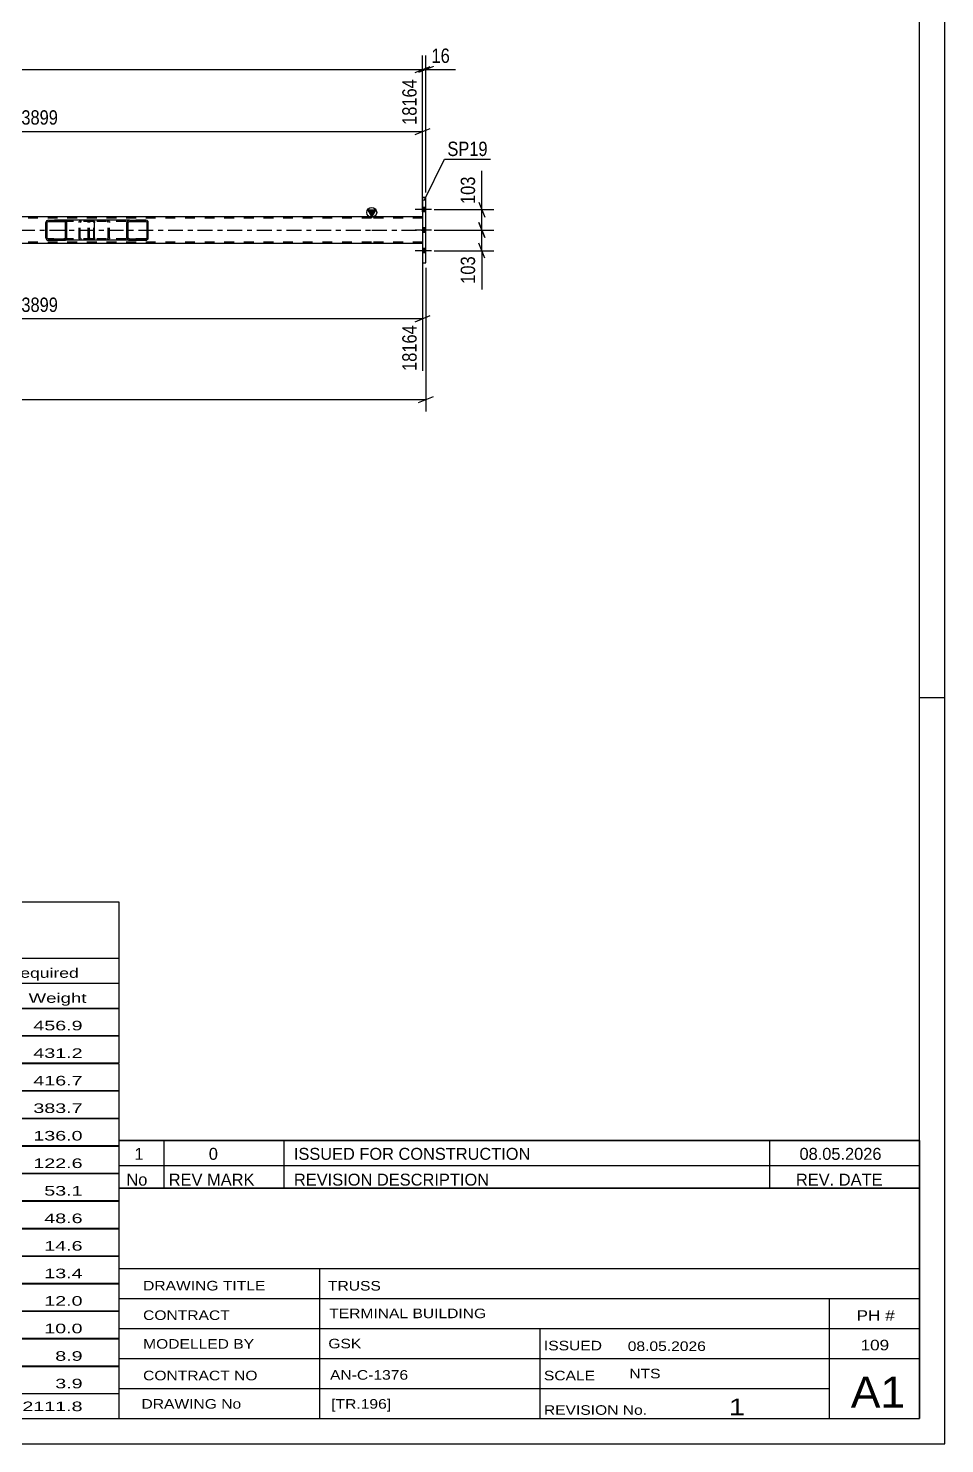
# Model space of a CAD drawing. Header units: millimetres. Extents: x 0 to 841, y 0 to 594.
# Drawn here: x 657.9 to 841, y 0 to 282.7 of the extents above; entities that cross this region are included whole.
import ezdxf

# ---------------------------------------------------------------- set-up
doc = ezdxf.new("R2010")
doc.units = ezdxf.units.MM
doc.linetypes.add('DXK_LINE_DOT2', pattern=[3.9198, 1.9599, -1.9599])
doc.linetypes.add('DXK_LINE_DOT3', pattern=[5.9187, 2.979, -0.9799, 0.9799, -0.9799])
doc.styles.add('Arial Narrow', font='ARIALN.TTF', dxfattribs={"height": 0.2})

# ---------------------------------------------------------------- blocks, each defined once
blk = doc.blocks.new('Unknown-318885195-1133')
at = {"color": 5, "linetype": 'Continuous'}
for p, q in [((841, 0), (841, 594)), ((836, 5), (836, 589)), ((841, 149), (836, 149)), ((5, 5), (836, 5)), ((0, 0), (841, 0))]:
    blk.add_line(p, q, dxfattribs=at)
blk = doc.blocks.new('Bolt-318885195-5488 - 5425')
at = {"linetype": 'Continuous'}
for points in [[(737.36, 246.06), (737.36, 246.94), (736.72, 246.94), (736.72, 246.06)], [(737.36, 246.06), (737.36, 246.94), (736.72, 246.94), (736.72, 246.06)], [(737.36, 246.06), (737.36, 246.94), (736.72, 246.94), (736.72, 246.06)], [(737.36, 241.96), (737.36, 242.84), (736.72, 242.84), (736.72, 241.96)], [(737.36, 241.96), (737.36, 242.84), (736.72, 242.84), (736.72, 241.96)], [(737.36, 237.86), (737.36, 238.74), (736.72, 238.74), (736.72, 237.86)], [(737.36, 237.86), (737.36, 238.74), (736.72, 238.74), (736.72, 237.86)], [(737.36, 237.86), (737.36, 238.74), (736.72, 238.74), (736.72, 237.86)]]:
    blk.add_hatch(color=1, dxfattribs=at).paths.add_polyline_path(points)
at = {"color": 1, "linetype": 'Continuous'}
for p, q in [((738.52, 246.5), (735.2, 246.5)), ((738.52, 246.5), (735.2, 246.5)), ((738.52, 246.5), (735.2, 246.5)), ((737.36, 246.94), (736.72, 246.94)), ((737.36, 246.94), (736.72, 246.94)), ((737.36, 246.94), (736.72, 246.94)), ((737.36, 246.06), (736.72, 246.06)), ((737.36, 246.06), (736.72, 246.06)), ((737.36, 246.06), (736.72, 246.06)), ((738.52, 242.4), (735.2, 242.4)), ((738.52, 242.4), (735.2, 242.4)), ((737.36, 242.84), (736.72, 242.84)), ((737.36, 242.84), (736.72, 242.84)), ((737.36, 241.96), (736.72, 241.96)), ((737.36, 241.96), (736.72, 241.96)), ((738.52, 238.3), (735.2, 238.3)), ((738.52, 238.3), (735.2, 238.3)), ((738.52, 238.3), (735.2, 238.3)), ((737.36, 238.74), (736.72, 238.74)), ((737.36, 238.74), (736.72, 238.74)), ((737.36, 238.74), (736.72, 238.74)), ((737.36, 237.86), (736.72, 237.86)), ((737.36, 237.86), (736.72, 237.86)), ((737.36, 237.86), (736.72, 237.86))]:
    blk.add_line(p, q, dxfattribs=at)
blk = doc.blocks.new('Part-318885195-5619 - 5425')
at = {"linetype": 'Continuous'}
h = blk.add_hatch(dxfattribs=at)
h.set_pattern_fill('', scale=0.7, style=0, pattern_type=0)
h.set_pattern_definition([(45, (665.6058, 244.1008), (-1.57154, 1.57154), [])])
h.paths.add_polyline_path([(665.64, 243.92), (665.61, 244.1), (665.5, 244.26), (665.33, 244.36), (665.14, 244.4), (661.96, 244.4), (661.76, 244.36), (661.6, 244.26), (661.49, 244.1), (661.45, 243.92), (661.45, 240.88), (661.49, 240.69), (661.6, 240.54), (661.76, 240.43), (661.96, 240.4), (665.14, 240.4), (665.33, 240.43), (665.5, 240.54), (665.61, 240.69), (665.64, 240.88)])
h.paths.add_polyline_path([(665.37, 240.79), (665.32, 240.71), (665.24, 240.66), (665.14, 240.64), (661.96, 240.64), (661.86, 240.66), (661.78, 240.71), (661.72, 240.79), (661.71, 240.88), (661.71, 243.92), (661.72, 244.01), (661.78, 244.09), (661.86, 244.14), (661.96, 244.16), (665.14, 244.16), (665.24, 244.14), (665.32, 244.09), (665.37, 244.01), (665.39, 243.92), (665.39, 240.88)])
at = {"color": 2, "linetype": 'Continuous'}
for p, q in [((661.49, 244.1), (661.45, 243.92)), ((661.45, 240.88), (661.45, 243.92)), ((661.71, 243.92), (661.72, 244.01)), ((661.71, 240.88), (661.71, 243.92)), ((661.72, 244.01), (661.78, 244.09)), ((661.96, 244.4), (661.76, 244.36)), ((661.78, 244.09), (661.86, 244.14)), ((661.86, 244.14), (661.96, 244.16)), ((661.96, 244.4), (665.14, 244.4)), ((661.96, 244.16), (665.14, 244.16)), ((670.92, 244.4), (665.14, 244.4)), ((665.33, 244.36), (665.14, 244.4)), ((665.14, 244.16), (665.24, 244.14)), ((665.24, 244.14), (665.32, 244.09)), ((665.32, 244.09), (665.37, 244.01)), ((665.37, 244.01), (665.39, 243.92)), ((665.39, 240.88), (665.39, 243.92)), ((665.64, 243.92), (665.61, 244.1)), ((665.64, 240.88), (665.64, 243.92)), ((670.92, 244.4), (671.02, 244.36)), ((671.02, 244.36), (671.11, 244.26)), ((671.11, 244.26), (671.17, 244.1)), ((671.17, 244.1), (671.19, 243.92)), ((671.19, 240.88), (671.19, 243.92)), ((661.45, 240.88), (661.49, 240.69)), ((661.72, 240.79), (661.71, 240.88)), ((661.78, 240.71), (661.72, 240.79)), ((661.76, 240.43), (661.96, 240.4)), ((661.86, 240.66), (661.78, 240.71)), ((661.96, 240.64), (661.86, 240.66)), ((661.96, 240.64), (665.14, 240.64)), ((661.96, 240.4), (665.14, 240.4)), ((665.24, 240.66), (665.14, 240.64)), ((665.14, 240.4), (665.33, 240.43)), ((670.92, 240.4), (665.14, 240.4)), ((665.32, 240.71), (665.24, 240.66)), ((665.37, 240.79), (665.32, 240.71)), ((665.39, 240.88), (665.37, 240.79)), ((665.61, 240.69), (665.64, 240.88)), ((671.02, 240.43), (670.92, 240.4)), ((671.11, 240.54), (671.02, 240.43)), ((671.17, 240.69), (671.11, 240.54)), ((671.19, 240.88), (671.17, 240.69))]:
    blk.add_line(p, q, dxfattribs=at)
at = {"color": 7, "linetype": 'DXK_LINE_DOT2'}
for p, q in [((665.14, 244.4), (661.96, 244.4)), ((670.92, 244.16), (661.96, 244.16)), ((668.08, 243.92), (668.12, 244.1)), ((668.08, 240.88), (668.08, 243.92)), ((668.35, 244.01), (668.33, 243.92)), ((668.33, 240.88), (668.33, 243.92)), ((668.41, 244.09), (668.35, 244.01)), ((668.39, 244.36), (668.58, 244.4)), ((668.41, 244.09), (668.43, 244.1)), ((668.43, 244.1), (668.49, 244.14)), ((668.49, 244.14), (668.58, 244.16)), ((669.93, 244.16), (669.93, 244.4)), ((670.97, 244.14), (670.92, 244.16)), ((671.01, 244.09), (670.97, 244.14)), ((671.04, 244.01), (671.01, 244.09)), ((671.05, 243.92), (671.04, 244.01)), ((671.05, 240.88), (671.05, 243.92)), ((670.92, 240.64), (661.96, 240.64)), ((665.14, 240.4), (661.96, 240.4)), ((668.12, 240.69), (668.08, 240.88)), ((668.33, 240.88), (668.35, 240.79)), ((668.35, 240.79), (668.41, 240.71)), ((668.58, 240.4), (668.39, 240.43)), ((668.41, 240.71), (668.43, 240.69)), ((668.43, 240.69), (668.49, 240.66)), ((668.49, 240.66), (668.58, 240.64)), ((669.93, 240.4), (669.93, 240.64)), ((670.92, 240.64), (670.97, 240.66)), ((670.97, 240.66), (671.01, 240.71)), ((671.01, 240.71), (671.04, 240.79)), ((671.04, 240.79), (671.05, 240.88))]:
    blk.add_line(p, q, dxfattribs=at)
at = {"color": 2, "linetype": 'Continuous'}
for centre, start, end in [((661.94, 243.9), 111.1941, 156.1506), ((665.16, 243.9), 23.8494, 68.8059), ((661.94, 240.89), 203.8494, 248.8059), ((665.16, 240.89), 291.1941, 336.1506)]:
    blk.add_arc(centre, 0.492, start, end, dxfattribs=at)
at = {"color": 7, "linetype": 'DXK_LINE_DOT2'}
for centre, start, end in [((668.57, 243.9), 111.1941, 156.1506), ((668.57, 240.89), 203.8494, 248.8059)]:
    blk.add_arc(centre, 0.492, start, end, dxfattribs=at)
blk = doc.blocks.new('Part-318885195-5501 - 5425')
at = {"linetype": 'Continuous'}
blk.add_hatch(color=2, dxfattribs=at).paths.add_polyline_path([(726.54, 245.04), (725.74, 246.44), (727.34, 246.44)])
at = {"color": 2, "linetype": 'Continuous'}
for p, q in [((726.54, 245.04), (725.74, 246.44)), ((725.74, 246.44), (727.34, 246.44)), ((727.34, 246.44), (726.54, 245.04)), ((726.5, 245.04), (588.91, 245.04)), ((736.72, 245.04), (726.6, 245.04)), ((726.5, 239.76), (588.91, 239.76)), ((736.72, 239.76), (726.6, 239.76))]:
    blk.add_line(p, q, dxfattribs=at)
at = {"color": 7, "linetype": 'DXK_LINE_DOT2'}
for p, q in [((726.5, 244.8), (64.39, 244.8)), ((736.72, 244.8), (726.6, 244.8)), ((736.72, 245.04), (736.72, 239.76)), ((726.5, 240), (64.39, 240)), ((736.72, 240), (726.6, 240))]:
    blk.add_line(p, q, dxfattribs=at)
at = {"color": 7, "linetype": 'DXK_LINE_DOT3'}
for p, q in [((64.39, 242.4), (726.5, 242.4)), ((726.6, 242.4), (736.72, 242.4))]:
    blk.add_line(p, q, dxfattribs=at)
at = {"color": 2, "linetype": 'Continuous'}
blk.add_circle((726.54, 245.94), 1, dxfattribs=at)
blk = doc.blocks.new('Part-318885195-5618 - 5425')
at = {"linetype": 'Continuous'}
h = blk.add_hatch(dxfattribs=at)
h.set_pattern_fill('', scale=0.7, style=0, pattern_type=0)
h.set_pattern_definition([(45, (681.88, 244.1008), (-1.57154, 1.57154), [])])
h.paths.add_polyline_path([(681.92, 243.92), (681.88, 244.1), (681.77, 244.26), (681.6, 244.36), (681.41, 244.4), (678.17, 244.4), (677.98, 244.36), (677.81, 244.26), (677.7, 244.1), (677.66, 243.92), (677.66, 240.88), (677.7, 240.69), (677.81, 240.54), (677.98, 240.43), (678.17, 240.4), (681.41, 240.4), (681.6, 240.43), (681.77, 240.54), (681.88, 240.69), (681.92, 240.88)])
h.paths.add_polyline_path([(681.64, 240.79), (681.59, 240.71), (681.51, 240.66), (681.41, 240.64), (678.17, 240.64), (678.08, 240.66), (677.99, 240.71), (677.94, 240.79), (677.92, 240.88), (677.92, 243.92), (677.94, 244.01), (677.99, 244.09), (678.08, 244.14), (678.17, 244.16), (681.41, 244.16), (681.51, 244.14), (681.59, 244.09), (681.64, 244.01), (681.66, 243.92), (681.66, 240.88)])
at = {"color": 7, "linetype": 'DXK_LINE_DOT2'}
for p, q in [((669.93, 243.92), (669.96, 244.1)), ((669.93, 240.88), (669.93, 243.92)), ((670.2, 244.01), (670.18, 243.92)), ((670.18, 240.88), (670.18, 243.92)), ((670.26, 244.09), (670.2, 244.01)), ((670.24, 244.36), (670.44, 244.4)), ((670.34, 244.14), (670.26, 244.09)), ((670.44, 244.16), (670.34, 244.14)), ((670.92, 244.4), (670.44, 244.4)), ((681.41, 244.16), (670.44, 244.16)), ((673.67, 244.4), (673.87, 244.36)), ((673.77, 244.14), (673.67, 244.16)), ((673.85, 244.09), (673.77, 244.14)), ((673.91, 244.01), (673.85, 244.09)), ((673.93, 243.92), (673.91, 244.01)), ((673.93, 240.88), (673.93, 243.92)), ((674.14, 244.1), (674.18, 243.92)), ((674.18, 240.88), (674.18, 243.92)), ((681.41, 244.4), (678.17, 244.4)), ((669.96, 240.69), (669.93, 240.88)), ((670.18, 240.88), (670.2, 240.79)), ((670.2, 240.79), (670.26, 240.71)), ((670.44, 240.4), (670.24, 240.43)), ((670.26, 240.71), (670.34, 240.66)), ((670.34, 240.66), (670.44, 240.64)), ((681.41, 240.64), (670.44, 240.64)), ((670.92, 240.4), (670.44, 240.4)), ((673.67, 240.64), (673.77, 240.66)), ((673.87, 240.43), (673.67, 240.4)), ((673.77, 240.66), (673.85, 240.71)), ((673.85, 240.71), (673.91, 240.79)), ((673.91, 240.79), (673.93, 240.88)), ((674.18, 240.88), (674.14, 240.69)), ((681.41, 240.4), (678.17, 240.4))]:
    blk.add_line(p, q, dxfattribs=at)
at = {"color": 2, "linetype": 'Continuous'}
for p, q in [((678.17, 244.4), (670.92, 244.4)), ((677.7, 244.1), (677.66, 243.92)), ((677.66, 240.88), (677.66, 243.92)), ((677.92, 243.92), (677.94, 244.01)), ((677.92, 240.88), (677.92, 243.92)), ((677.94, 244.01), (677.99, 244.09)), ((678.17, 244.4), (677.98, 244.36)), ((677.99, 244.09), (678.08, 244.14)), ((678.08, 244.14), (678.17, 244.16)), ((678.17, 244.4), (681.41, 244.4)), ((678.17, 244.16), (681.41, 244.16)), ((681.6, 244.36), (681.41, 244.4)), ((681.41, 244.16), (681.51, 244.14)), ((681.51, 244.14), (681.59, 244.09)), ((681.59, 244.09), (681.64, 244.01)), ((681.64, 244.01), (681.66, 243.92)), ((681.66, 240.88), (681.66, 243.92)), ((681.92, 243.92), (681.88, 244.1)), ((681.92, 240.88), (681.92, 243.92)), ((678.17, 240.4), (670.92, 240.4)), ((677.66, 240.88), (677.7, 240.69)), ((677.94, 240.79), (677.92, 240.88)), ((677.99, 240.71), (677.94, 240.79)), ((677.98, 240.43), (678.17, 240.4)), ((678.08, 240.66), (677.99, 240.71)), ((678.17, 240.64), (678.08, 240.66)), ((678.17, 240.64), (681.41, 240.64)), ((678.17, 240.4), (681.41, 240.4)), ((681.51, 240.66), (681.41, 240.64)), ((681.41, 240.4), (681.6, 240.43)), ((681.59, 240.71), (681.51, 240.66)), ((681.64, 240.79), (681.59, 240.71)), ((681.66, 240.88), (681.64, 240.79)), ((681.88, 240.69), (681.92, 240.88))]:
    blk.add_line(p, q, dxfattribs=at)
at = {"color": 7, "linetype": 'DXK_LINE_DOT2'}
for centre, start, end in [((670.42, 243.9), 110.7583, 155.68), ((673.69, 243.9), 24.32, 69.2417), ((670.42, 240.9), 204.32, 249.2417), ((673.69, 240.9), 290.7583, 335.68)]:
    blk.add_arc(centre, 0.496, start, end, dxfattribs=at)
at = {"color": 2, "linetype": 'Continuous'}
for centre, start, end in [((678.15, 243.9), 110.7583, 155.68), ((681.43, 243.9), 24.32, 69.2417), ((678.15, 240.9), 204.32, 249.2417), ((681.43, 240.9), 290.7583, 335.68)]:
    blk.add_arc(centre, 0.496, start, end, dxfattribs=at)
blk = doc.blocks.new('Part-318885195-5640 - 5425')
at = {"color": 2, "linetype": 'Continuous'}
for p, q in [((737.36, 248.9), (736.72, 248.9)), ((736.72, 248.9), (736.72, 235.9)), ((737.36, 235.9), (737.36, 248.9)), ((736.72, 235.9), (737.36, 235.9))]:
    blk.add_line(p, q, dxfattribs=at)
blk = doc.blocks.new('StraightDimension-318885195-19425 - 5425')
at = {"color": 7, "linetype": 'Continuous'}
for p, q in [((736.72, 238.76), (736.72, 214.28)), ((583.71, 230), (583.71, 214.28)), ((585.21, 225.32), (582.21, 224.12)), ((583.71, 224.72), (736.72, 224.72)), ((735.22, 224.12), (738.22, 225.32))]:
    blk.add_line(p, q, dxfattribs=at)
at = {"color": 0}
blk.add_wipeout([(664.47, 225.47), (664.47, 229.67), (655.96, 229.67), (655.96, 225.47)], dxfattribs=at)
at = {"color": 0, "linetype": 'Continuous'}
blk.add_wipeout([(736.12, 224.02), (731.92, 224.02), (731.92, 213.68), (736.12, 213.68)], dxfattribs=at)
at = {"color": 3, "style": 'Arial Narrow'}
blk.add_text('3899', height=2.863, dxfattribs=at).set_placement((656.56, 226.07))
at = {"color": 3, "linetype": 'Continuous', "style": 'Arial Narrow'}
blk.add_text('18164', height=2.863, rotation=90.0002, dxfattribs=at).set_placement((735.52, 214.28))
blk = doc.blocks.new('StraightDimension-318885195-5860 - 5425')
at = {"color": 7, "linetype": 'Continuous'}
for p, q in [((737.36, 234.9), (737.36, 206.15)), ((53.53, 208.55), (737.36, 208.55)), ((735.86, 207.95), (738.86, 209.15))]:
    blk.add_line(p, q, dxfattribs=at)
blk = doc.blocks.new('StraightDimension-318885195-5761 - 5425')
at = {"color": 7, "linetype": 'Continuous'}
for p, q in [((736.72, 249.9), (736.72, 277.31)), ((54.17, 274.46), (736.72, 274.46)), ((735.22, 273.86), (738.22, 275.06))]:
    blk.add_line(p, q, dxfattribs=at)
blk = doc.blocks.new('StraightDimension-318885195-5771 - 5425')
at = {"color": 7, "linetype": 'Continuous'}
for p, q in [((736.72, 249.9), (736.72, 277.31)), ((737.36, 249.9), (737.36, 277.31)), ((735.22, 273.86), (738.22, 275.06)), ((738.86, 275.06), (735.86, 273.86)), ((736.72, 274.46), (737.36, 274.46))]:
    blk.add_line(p, q, dxfattribs=at)
at = {"color": 0}
blk.add_wipeout([(742.74, 275.21), (742.74, 279.41), (737.89, 279.41), (737.89, 275.21)], dxfattribs=at)
at = {"color": 7, "linetype": 'Continuous'}
blk.add_line((737.36, 274.46), (743.27, 274.46), dxfattribs=at)
blk.add_line((737.36, 274.46), (743.27, 274.46), dxfattribs=at)
at = {"color": 3, "style": 'Arial Narrow'}
blk.add_text('16', height=2.863, dxfattribs=at).set_placement((738.49, 275.81))
blk = doc.blocks.new('StraightDimension-318885195-5871 - 5425')
at = {"color": 7, "linetype": 'Continuous'}
for p, q in [((583.71, 254.08), (583.71, 272.57)), ((736.72, 246.04), (736.72, 272.57)), ((585.21, 262.73), (582.21, 261.53)), ((583.71, 262.13), (736.72, 262.13)), ((735.22, 261.53), (738.22, 262.73))]:
    blk.add_line(p, q, dxfattribs=at)
at = {"color": 0, "linetype": 'Continuous'}
blk.add_wipeout([(736.12, 273.17), (731.92, 273.17), (731.92, 262.83), (736.12, 262.83)], dxfattribs=at)
at = {"color": 0}
blk.add_wipeout([(664.47, 262.88), (664.47, 267.08), (655.96, 267.08), (655.96, 262.88)], dxfattribs=at)
at = {"color": 3, "linetype": 'Continuous', "style": 'Arial Narrow'}
blk.add_text('18164', height=2.863, rotation=90.0002, dxfattribs=at).set_placement((735.52, 263.43))
at = {"color": 3, "style": 'Arial Narrow'}
blk.add_text('3899', height=2.863, dxfattribs=at).set_placement((656.56, 263.48))
blk = doc.blocks.new('StraightDimension-318885195-5894 - 5425')
at = {"color": 7, "linetype": 'Continuous'}
for p, q in [((738.99, 246.5), (750.94, 246.5)), ((747.94, 248), (749.14, 245)), ((748.54, 242.4), (748.54, 246.5)), ((749.14, 240.9), (747.94, 243.9)), ((738.99, 242.4), (750.94, 242.4))]:
    blk.add_line(p, q, dxfattribs=at)
at = {"color": 0}
blk.add_wipeout([(747.79, 253.71), (743.59, 253.71), (743.59, 247.02), (747.79, 247.02)], dxfattribs=at)
at = {"color": 7, "linetype": 'Continuous'}
blk.add_line((748.54, 246.5), (748.54, 254.23), dxfattribs=at)
blk.add_line((748.54, 246.5), (748.54, 254.23), dxfattribs=at)
at = {"color": 3, "style": 'Arial Narrow'}
blk.add_text('103', height=2.863, rotation=90.0002, dxfattribs=at).set_placement((747.19, 247.62))
blk = doc.blocks.new('StraightDimension-318885195-5907 - 5425')
at = {"color": 7, "linetype": 'Continuous'}
for p, q in [((747.94, 243.9), (749.14, 240.9)), ((738.99, 242.4), (750.94, 242.4)), ((748.54, 238.3), (748.54, 242.4)), ((738.99, 238.3), (750.94, 238.3)), ((749.14, 236.8), (747.94, 239.8))]:
    blk.add_line(p, q, dxfattribs=at)
at = {"color": 0}
blk.add_wipeout([(747.79, 237.77), (743.59, 237.77), (743.59, 231.09), (747.79, 231.09)], dxfattribs=at)
at = {"color": 7, "linetype": 'Continuous'}
blk.add_line((748.54, 238.3), (748.54, 230.56), dxfattribs=at)
blk.add_line((748.54, 238.3), (748.54, 230.56), dxfattribs=at)
at = {"color": 3, "style": 'Arial Narrow'}
blk.add_text('103', height=2.863, rotation=90.0002, dxfattribs=at).set_placement((747.19, 231.69))
blk = doc.blocks.new('Unknown-318885195-19932')
at = {"color": 7, "linetype": 'Continuous'}
for p, q in [((676, 51.05), (676, 5)), ((676, 51.05), (836, 51.05)), ((836, 51), (836, 5)), ((676, 35), (836, 35)), ((716.14, 35), (716.14, 5)), ((676, 29), (836, 29)), ((818, 5.05), (818, 29.05)), ((676, 23), (836, 23)), ((760.14, 23), (760.14, 5)), ((676, 17), (836, 17)), ((676, 11), (818, 11)), ((676, 5), (836, 5))]:
    blk.add_line(p, q, dxfattribs=at)
at = {"color": 7, "style": 'Arial Narrow'}
for s, height, width, p in [('DRAWING TITLE', 1.9089, 1.425378, (680.88, 30.61)), ('TRUSS', 1.909, 1.425378, (717.81, 30.59)), ('CONTRACT', 1.909, 1.425378, (680.88, 24.71)), ('TERMINAL BUILDING', 1.9089, 1.425378, (718.06, 25.07)), ('MODELLED BY', 1.9089, 1.425378, (680.88, 18.98)), ('GSK', 1.909, 1.425378, (717.88, 19.04)), ('ISSUED', 1.909, 1.425378, (760.94, 18.64)), ('08.05.2026', 1.909, 1.425378, (777.69, 18.52)), ('CONTRACT NO', 1.9089, 1.425378, (680.88, 12.66)), ('AN-C-1376', 1.909, 1.425378, (718.23, 12.78)), ('SCALE', 1.909, 1.425378, (760.94, 12.65)), ('A1', 6.204, 1.25, (822.24, 7.2)), ('DRAWING No', 1.909, 1.425378, (680.56, 7)), ('[TR.196]', 1.909, 1.425378, (718.46, 6.99)), ('1', 3.34, 1.5, (797.91, 5.68)), ('REVISION No.', 1.9089, 1.425378, (760.94, 5.77))]:
    blk.add_text(s, height=height, dxfattribs=dict(at, width=width)).set_placement(p)
at = {"color": 7, "linetype": 'Continuous', "style": 'Arial Narrow'}
for s, height, width, p in [('PH #', 2.1, 1.42538, (823.4, 24.55)), ('109', 2.1, 1.42538, (824.19, 18.65)), ('NTS', 1.909, 1.425378, (778, 13.05))]:
    blk.add_text(s, height=height, dxfattribs=dict(at, width=width)).set_placement(p)
blk = doc.blocks.new('Unknown-318885195-19933')
at = {"color": 7, "linetype": 'Continuous'}
for p, q in [((516, 108.25), (676, 108.25)), ((516, 97), (516, 108.25)), ((676, 108.25), (676, 97)), ((516, 97), (676, 97)), ((516, 97), (516, 92)), ((676, 97), (676, 92)), ((516, 92), (676, 92)), ((516, 92), (516, 87)), ((540, 92), (540, 87)), ((575.5, 92), (575.5, 87)), ((601.5, 92), (601.5, 87)), ((614.5, 92), (614.5, 87)), ((632, 92), (632, 87)), ((654, 92), (654, 87)), ((676, 92), (676, 87)), ((516, 87), (676, 87)), ((516, 86.95), (516, 81.55)), ((516, 86.95), (676, 86.95)), ((540, 87), (540, 81.5)), ((575.5, 87), (575.5, 81.5)), ((601.5, 87), (601.5, 81.5)), ((614.5, 87), (614.5, 81.5)), ((632, 87), (632, 81.5)), ((654, 87), (654, 81.5)), ((676, 86.95), (676, 81.55)), ((516, 81.55), (676, 81.55)), ((516, 81.45), (516, 76.05)), ((516, 81.45), (676, 81.45)), ((540, 81.5), (540, 76)), ((575.5, 81.5), (575.5, 76)), ((601.5, 81.5), (601.5, 76)), ((614.5, 81.5), (614.5, 76)), ((632, 81.5), (632, 76)), ((654, 81.5), (654, 76)), ((676, 81.45), (676, 76.05)), ((516, 76.05), (676, 76.05)), ((516, 75.95), (516, 70.55)), ((516, 75.95), (676, 75.95)), ((540, 76), (540, 70.5)), ((575.5, 76), (575.5, 70.5)), ((601.5, 76), (601.5, 70.5)), ((614.5, 76), (614.5, 70.5)), ((632, 76), (632, 70.5)), ((654, 76), (654, 70.5)), ((676, 75.95), (676, 70.55)), ((516, 70.55), (676, 70.55)), ((516, 70.45), (516, 65.05)), ((516, 70.45), (676, 70.45)), ((540, 70.5), (540, 65)), ((575.5, 70.5), (575.5, 65)), ((601.5, 70.5), (601.5, 65)), ((614.5, 70.5), (614.5, 65)), ((632, 70.5), (632, 65)), ((654, 70.5), (654, 65)), ((676, 70.45), (676, 65.05)), ((516, 65.05), (676, 65.05)), ((516, 64.95), (516, 59.55)), ((516, 64.95), (676, 64.95)), ((540, 65), (540, 59.5)), ((575.5, 65), (575.5, 59.5)), ((601.5, 65), (601.5, 59.5)), ((614.5, 65), (614.5, 59.5)), ((632, 65), (632, 59.5)), ((654, 65), (654, 59.5)), ((676, 64.95), (676, 59.55)), ((516, 59.55), (676, 59.55)), ((516, 59.45), (516, 54.05)), ((516, 59.45), (676, 59.45)), ((540, 59.5), (540, 54)), ((575.5, 59.5), (575.5, 54)), ((601.5, 59.5), (601.5, 54)), ((614.5, 59.5), (614.5, 54)), ((632, 59.5), (632, 54)), ((654, 59.5), (654, 54)), ((676, 59.45), (676, 54.05)), ((516, 54.05), (676, 54.05)), ((516, 53.95), (516, 48.55)), ((516, 53.95), (676, 53.95)), ((540, 54), (540, 48.5)), ((575.5, 54), (575.5, 48.5)), ((601.5, 54), (601.5, 48.5)), ((614.5, 54), (614.5, 48.5)), ((632, 54), (632, 48.5)), ((654, 54), (654, 48.5)), ((676, 53.95), (676, 48.55)), ((516, 48.55), (676, 48.55)), ((516, 48.45), (516, 43.05)), ((516, 48.45), (676, 48.45)), ((540, 48.5), (540, 43)), ((575.5, 48.5), (575.5, 43)), ((601.5, 48.5), (601.5, 43)), ((614.5, 48.5), (614.5, 43)), ((632, 48.5), (632, 43)), ((654, 48.5), (654, 43)), ((676, 48.45), (676, 43.05)), ((516, 43.05), (676, 43.05)), ((516, 42.95), (516, 37.55)), ((516, 42.95), (676, 42.95)), ((540, 43), (540, 37.5)), ((575.5, 43), (575.5, 37.5)), ((601.5, 43), (601.5, 37.5)), ((614.5, 43), (614.5, 37.5)), ((632, 43), (632, 37.5)), ((654, 43), (654, 37.5)), ((676, 42.95), (676, 37.55)), ((516, 37.55), (676, 37.55)), ((516, 37.45), (516, 32.05)), ((516, 37.45), (676, 37.45)), ((540, 37.5), (540, 32)), ((575.5, 37.5), (575.5, 32)), ((601.5, 37.5), (601.5, 32)), ((614.5, 37.5), (614.5, 32)), ((632, 37.5), (632, 32)), ((654, 37.5), (654, 32)), ((676, 37.45), (676, 32.05)), ((516, 32.05), (676, 32.05)), ((516, 31.95), (516, 26.55)), ((516, 31.95), (676, 31.95)), ((540, 32), (540, 26.5)), ((575.5, 32), (575.5, 26.5)), ((601.5, 32), (601.5, 26.5)), ((614.5, 32), (614.5, 26.5)), ((632, 32), (632, 26.5)), ((654, 32), (654, 26.5)), ((676, 31.95), (676, 26.55)), ((516, 26.55), (676, 26.55)), ((516, 26.45), (516, 21.05)), ((516, 26.45), (676, 26.45)), ((540, 26.5), (540, 21)), ((575.5, 26.5), (575.5, 21)), ((601.5, 26.5), (601.5, 21)), ((614.5, 26.5), (614.5, 21)), ((632, 26.5), (632, 21)), ((654, 26.5), (654, 21)), ((676, 26.45), (676, 21.05)), ((516, 21.05), (676, 21.05)), ((516, 20.95), (516, 15.55)), ((516, 20.95), (676, 20.95)), ((540, 21), (540, 15.5)), ((575.5, 21), (575.5, 15.5)), ((601.5, 21), (601.5, 15.5)), ((614.5, 21), (614.5, 15.5)), ((632, 21), (632, 15.5)), ((654, 21), (654, 15.5)), ((676, 20.95), (676, 15.55)), ((516, 15.55), (676, 15.55)), ((516, 15.45), (516, 10.05)), ((516, 15.45), (676, 15.45)), ((540, 15.5), (540, 10)), ((575.5, 15.5), (575.5, 10)), ((601.5, 15.5), (601.5, 10)), ((614.5, 15.5), (614.5, 10)), ((632, 15.5), (632, 10)), ((654, 15.5), (654, 10)), ((676, 15.45), (676, 10.05)), ((516, 10.05), (676, 10.05)), ((516, 10), (676, 10)), ((516, 10), (516, 5)), ((632, 10), (632, 5)), ((654, 10), (654, 5)), ((676, 10), (676, 5)), ((516, 5), (676, 5))]:
    blk.add_line(p, q, dxfattribs=at)
at = {"color": 7, "style": 'Arial Narrow'}
for s, height, width, p in [('GENERAL NOTES & WELD DETAILS :', 2.8633, 1.4, (517.15, 100.56)), ('REFER TYP DRAWING TYP-01', 1.9089, 1.6, (600.7, 100.66)), ("MATERIAL LIST FOR ASSEMBLY MK'D", 1.9089, 1.6, (517.15, 93.06)), ('TR196', 1.909, 1.794707, (609.9, 92.97)), ('1', 1.91, 1.794707, (638.08, 93.06)), ('No. Required', 1.9089, 1.6, (647.41, 93.06)), ('Mark', 1.909, 1.7, (517.34, 88)), ('Profile', 1.909, 1.7, (550.41, 88)), ('Material', 1.909, 1.7, (580.54, 88.06)), ('No.', 1.909, 1.7, (605.5, 88.06)), ('Length', 1.909, 1.7, (616, 88.06)), ('Area', 1.909, 1.7, (638.5, 88.06)), ('Weight', 1.909, 1.7, (658, 88.06))]:
    blk.add_text(s, height=height, dxfattribs=dict(at, width=width)).set_placement(p)
at = {"color": 7, "linetype": 'Continuous', "style": 'Arial Narrow'}
for s, height, width, p in [('M182', 1.909, 1.794707, (517.5, 82.56)), ('SHS100*6', 1.909, 1.794707, (542, 82.56)), ('E350', 1.909, 1.794707, (581.74, 82.56)), ('8', 1.91, 1.794707, (605.86, 82.56)), ('3261', 1.909, 1.794707, (618.58, 82.56)), ('1.3', 1.909, 1.794707, (642.32, 82.56)), ('456.9', 1.909, 1.794707, (658.96, 82.56)), ('TR196', 1.909, 1.794707, (517.5, 77.06)), ('SHS132*6', 1.909, 1.794707, (542, 77.06)), ('E350', 1.909, 1.794707, (581.74, 77.06)), ('1', 1.91, 1.794707, (605.86, 77.06)), ('18164', 1.909, 1.794707, (616.4, 77.06)), ('9.6', 1.909, 1.794707, (642.32, 77.06)), ('431.2', 1.909, 1.794707, (658.96, 77.06)), ('TC690', 1.909, 1.794707, (517.5, 71.56)), ('SHS100*8', 1.909, 1.794707, (542, 71.56)), ('E350', 1.909, 1.794707, (581.74, 71.56)), ('1', 1.91, 1.794707, (605.86, 71.56)), ('18033', 1.909, 1.794707, (616.4, 71.56)), ('7.2', 1.909, 1.794707, (642.32, 71.56)), ('416.7', 1.909, 1.794707, (658.96, 71.56)), ('M177', 1.909, 1.794707, (517.5, 66.06)), ('SHS100*6', 1.909, 1.794707, (542, 66.06)), ('E350', 1.909, 1.794707, (581.74, 66.06)), ('7', 1.91, 1.794707, (605.86, 66.06)), ('3167', 1.909, 1.794707, (618.58, 66.06)), ('1.2', 1.909, 1.794707, (642.32, 66.06)), ('383.7', 1.909, 1.794707, (658.96, 66.06)), ('SP20', 1.909, 1.794707, (517.5, 60.56)), ('PL20*380', 1.909, 1.794707, (542, 60.56)), ('E350', 1.909, 1.794707, (581.74, 60.56)), ('6', 1.91, 1.794707, (605.86, 60.56)), ('380', 1.909, 1.794707, (620.77, 60.56)), ('0.3', 1.909, 1.794707, (642.32, 60.56)), ('136.0', 1.909, 1.794707, (658.96, 60.56)), ('PL581', 1.909, 1.794707, (517.5, 55.06)), ('PL12*300', 1.909, 1.794707, (542, 55.06)), ('E350', 1.909, 1.794707, (581.74, 55.06)), ('14', 1.909, 1.794707, (604.76, 55.06)), ('310', 1.909, 1.794707, (620.77, 55.06)), ('0.2', 1.909, 1.794707, (642.32, 55.06)), ('122.6', 1.909, 1.794707, (658.96, 55.06)), ('SP19', 1.909, 1.794707, (517.5, 49.56)), ('PL16*325', 1.909, 1.794707, (542, 49.56)), ('E350', 1.909, 1.794707, (581.74, 49.56)), ('4', 1.91, 1.794707, (605.86, 49.56)), ('325', 1.909, 1.794707, (620.77, 49.56)), ('0.2', 1.909, 1.794707, (642.32, 49.56)), ('53.1', 1.909, 1.794707, (661.14, 49.56)), ('M1362', 1.909, 1.794707, (517.5, 44.06)), ('RHS100*100*6', 1.9089, 1.794707, (542, 44.06)), ('E350', 1.909, 1.794707, (581.74, 44.06)), ('14', 1.909, 1.794707, (604.76, 44.06)), ('196', 1.909, 1.794707, (620.77, 44.06)), ('0.1', 1.909, 1.794707, (642.32, 44.06)), ('48.6', 1.909, 1.794707, (661.14, 44.06)), ('TB55', 1.909, 1.794707, (517.5, 38.56)), ('RHS150*110*6', 1.9089, 1.794707, (542, 38.56)), ('E350', 1.909, 1.794707, (581.74, 38.56)), ('3', 1.91, 1.794707, (605.86, 38.56)), ('209', 1.909, 1.794707, (620.77, 38.56)), ('0.1', 1.909, 1.794707, (642.32, 38.56)), ('14.6', 1.909, 1.794707, (661.14, 38.56)), ('TB54', 1.909, 1.794707, (517.5, 33.06)), ('RHS150*110*6', 1.9089, 1.794707, (542, 33.06)), ('E350', 1.909, 1.794707, (581.74, 33.06)), ('3', 1.91, 1.794707, (605.86, 33.06)), ('191', 1.909, 1.794707, (620.77, 33.06)), ('0.1', 1.909, 1.794707, (642.32, 33.06)), ('13.4', 1.909, 1.794707, (661.14, 33.06)), ('PL538', 1.909, 1.794707, (517.5, 27.56)), ('PL10*150', 1.909, 1.794707, (542, 27.56)), ('E350', 1.909, 1.794707, (581.74, 27.56)), ('6', 1.91, 1.794707, (605.86, 27.56)), ('170', 1.909, 1.794707, (620.77, 27.56)), ('0.1', 1.909, 1.794707, (642.32, 27.56)), ('12.0', 1.909, 1.794707, (661.14, 27.56)), ('ST33', 1.909, 1.794707, (517.5, 22.06)), ('PL8*100', 1.909, 1.794707, (542, 22.06)), ('E350', 1.909, 1.794707, (581.74, 22.06)), ('24', 1.909, 1.794707, (604.76, 22.06)), ('135', 1.909, 1.794707, (620.77, 22.06)), ('0.0', 1.909, 1.794707, (642.32, 22.06)), ('10.0', 1.909, 1.794707, (661.14, 22.06)), ('ST32', 1.909, 1.794707, (517.5, 16.56)), ('PL8*100', 1.909, 1.794707, (542, 16.56)), ('E350', 1.909, 1.794707, (581.74, 16.56)), ('24', 1.909, 1.794707, (604.76, 16.56)), ('121', 1.909, 1.794707, (620.77, 16.56)), ('0.0', 1.909, 1.794707, (642.32, 16.56)), ('8.9', 1.909, 1.794707, (663.33, 16.56)), ('M1450', 1.909, 1.794707, (517.5, 11.06)), ('RHS100*100*6', 1.9089, 1.794707, (542, 11.06)), ('E350', 1.909, 1.794707, (581.74, 11.06)), ('1', 1.91, 1.794707, (605.86, 11.06)), ('220', 1.909, 1.794707, (620.77, 11.06)), ('0.1', 1.909, 1.794707, (642.32, 11.06)), ('3.9', 1.909, 1.794707, (663.33, 11.06)), ('Total', 1.909, 1.7, (618.33, 6.5)), ('44.4', 1.909, 1.794707, (639.64, 6.5)), ('2111.8', 1.909, 1.794707, (656.77, 6.5))]:
    blk.add_text(s, height=height, dxfattribs=dict(at, width=width)).set_placement(p)
blk = doc.blocks.new('Unknown-318885195-19935')
at = {"color": 7, "linetype": 'Continuous'}
for p, q in [((676, 60.55), (836, 60.55)), ((836, 60.55), (676, 60.55)), ((676, 60.55), (676, 55.55)), ((685, 60.55), (685, 55.55)), ((709, 60.55), (709, 55.55)), ((806, 60.55), (806, 55.55)), ((836, 60.55), (836, 55.55)), ((676, 55.55), (836, 55.55)), ((676, 55.55), (676, 51.05)), ((676, 55.55), (836, 55.55)), ((685, 55.55), (685, 51.05)), ((709, 55.55), (709, 51.05)), ((806, 55.55), (806, 51.05)), ((836, 55.55), (836, 51.05)), ((836, 51.05), (676, 51.05))]:
    blk.add_line(p, q, dxfattribs=at)
at = {"color": 7, "linetype": 'Continuous', "style": 'Arial Narrow'}
for s, height, width, p in [('1', 2.39, 1.196471, (679.16, 56.7)), ('0', 2.39, 1.196471, (694, 56.7)), ('ISSUED FOR CONSTRUCTION', 2.3861, 1.196471, (711, 56.7)), ('08.05.2026', 2.386, 1.196471, (812, 56.7)), ('No', 2.386, 1.2, (677.54, 51.55)), ('REV MARK', 2.386, 1.2, (686, 51.55)), ('REVISION DESCRIPTION', 2.3861, 1.2, (711, 51.55)), ('REV. DATE', 2.386, 1.2, (811.28, 51.55))]:
    blk.add_text(s, height=height, dxfattribs=dict(at, width=width)).set_placement(p)
blk = doc.blocks.new('Mark-318885195-5636 - 5425')
at = {"color": 0}
blk.add_wipeout([(749.7, 257.21), (749.7, 260.21), (741.66, 260.21), (741.66, 257.21)], dxfattribs=at)
blk.add_wipeout([(749.7, 257.21), (749.7, 260.21), (741.66, 260.21), (741.66, 257.21)], dxfattribs=at)
at = {"color": 30, "linetype": 'Continuous'}
for p, q in [((737, 248.29), (741.06, 256.61)), ((741.06, 256.61), (750.3, 256.61))]:
    blk.add_line(p, q, dxfattribs=at)
at = {"color": 3, "style": 'Arial Narrow'}
blk.add_text('SP19', height=2.863, dxfattribs=at).set_placement((741.66, 257.21))

msp = doc.modelspace()

# ---------------------------------------------------------------- block references
for name in ['Unknown-318885195-1133', 'Part-318885195-5640 - 5425', 'Part-318885195-5501 - 5425', 'Bolt-318885195-5488 - 5425', 'Part-318885195-5619 - 5425', 'Part-318885195-5618 - 5425', 'Unknown-318885195-19933', 'Unknown-318885195-19935', 'Unknown-318885195-19932']:
    msp.add_blockref(name, (0, 0))

# ---------------------------------------------------------------- next in the draw order: block references
for name in ['StraightDimension-318885195-5761 - 5425', 'StraightDimension-318885195-19425 - 5425']:
    msp.add_blockref(name, (0, 0))

# ---------------------------------------------------------------- next in the draw order: block references
for name in ['StraightDimension-318885195-5771 - 5425', 'StraightDimension-318885195-5860 - 5425']:
    msp.add_blockref(name, (0, 0))

# ---------------------------------------------------------------- next in the draw order: block references
msp.add_blockref('StraightDimension-318885195-5871 - 5425', (0, 0))

# ---------------------------------------------------------------- next in the draw order: block references
msp.add_blockref('StraightDimension-318885195-5894 - 5425', (0, 0))

# ---------------------------------------------------------------- next in the draw order: block references
for name in ['Mark-318885195-5636 - 5425', 'StraightDimension-318885195-5907 - 5425']:
    msp.add_blockref(name, (0, 0))

doc.saveas('drawing.dxf')
